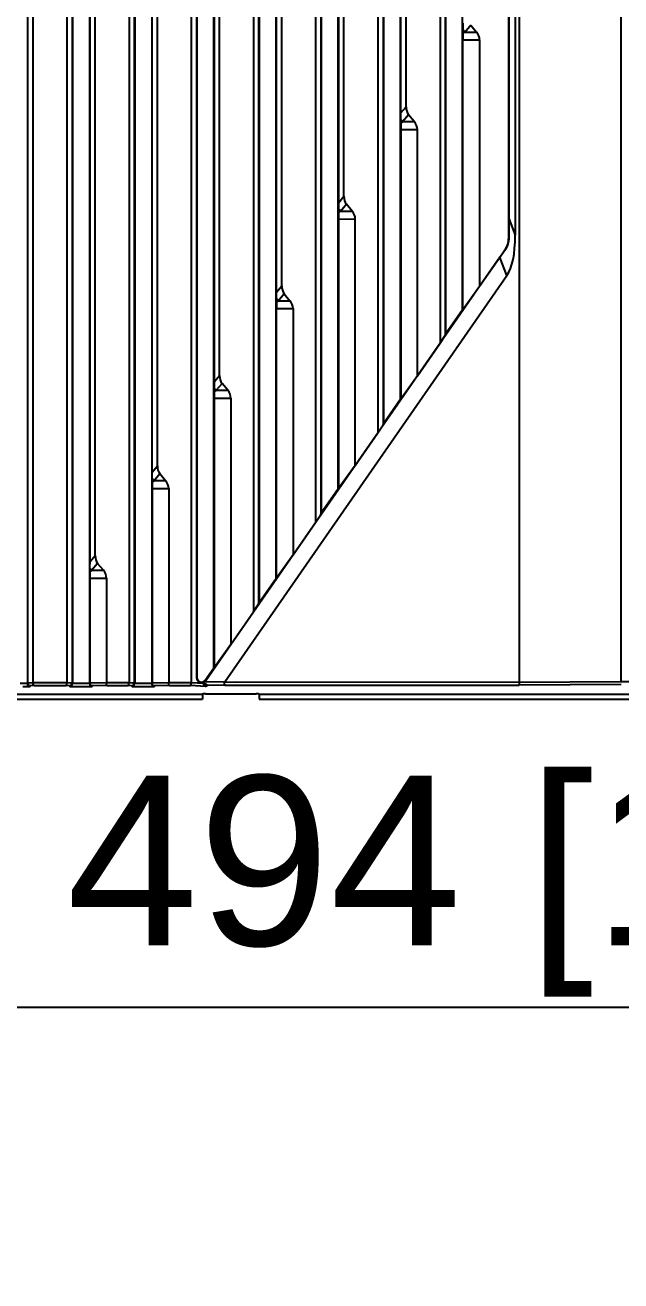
# Model space of a CAD drawing. Header units: millimetres. Extents: x 389 to 17466, y 310 to 5904.
# Drawn here: x 4713.1 to 4818.5, y 1050.6 to 1272.6 of the extents above; entities that cross this region are included whole.
import ezdxf

# ---------------------------------------------------------------- set-up
doc = ezdxf.new("R2010")
doc.units = ezdxf.units.MM
doc.layers.add('DIKE-5_20833-YOUDIM', color=7, linetype='Continuous')
doc.styles.get("Standard").update_dxf_attribs({"font": 'arial.ttf'})
doc.dimstyles.new('DIMSTYLE_14', dxfattribs={"dimtxt": 30, "dimasz": 20, "dimexe": 1.75, "dimexo": 0.875, "dimgap": 2, "dimtad": 1, "dimzin": 9, "dimdsep": 46, "dimtxsty": 'Standard', "dimblk": '_FILLED', "dimcen": 0.09, "dimadec": 0, "dimazin": 0, "dimtp": 0.05, "dimtm": 0.05, "dimtfac": 1, "dimtofl": 0, "dimtmove": 0, "dimatfit": 3, "dimldrblk": '_FILLED', "dimfxl": 1, "dimtolj": 1, "dimarcsym": 0})

# ---------------------------------------------------------------- blocks, each defined once
blk = doc.blocks.new('_FILLED')
at = {"color": 0, "linetype": 'ByBlock'}
blk.add_solid([(0, 0), (-1, 0.2), (-1, -0.2)], dxfattribs=at)
blk = doc.blocks.new('*D43')
at = {"layer": 'Defpoints', "color": 0, "linetype": 'Continuous', "transparency": 16777216}
for p in [(4602.54, 1233.48), (5096.54, 1233.48), (5096.54, 1098.98)]:
    blk.add_point(p, dxfattribs=at)
at = {"layer": 'DIKE-5_20833-YOUDIM', "color": 0, "linetype": 'Continuous', "lineweight": -2, "transparency": 16777216}
for p, q in [((4602.54, 1232.61), (4602.54, 1097.23)), ((5096.54, 1232.61), (5096.54, 1097.23)), ((4622.54, 1098.98), (5076.54, 1098.98))]:
    blk.add_line(p, q, dxfattribs=at)
at = {"layer": 'DIKE-5_20833-YOUDIM', "color": 0, "linetype": 'Continuous', "lineweight": -2, "transparency": 16777216, "xscale": 20, "yscale": 20, "zscale": 20, "rotation": 180}
blk.add_blockref('_FILLED', (4602.54, 1098.98), dxfattribs=at)
at = {"layer": 'DIKE-5_20833-YOUDIM', "color": 0, "linetype": 'Continuous', "lineweight": -2, "transparency": 16777216, "xscale": 20, "yscale": 20, "zscale": 20}
blk.add_blockref('_FILLED', (5096.54, 1098.98), dxfattribs=at)
at = {"layer": 'DIKE-5_20833-YOUDIM', "color": 0, "linetype": 'Continuous', "transparency": 16777216, "insert": (4849.54, 1120.4), "char_height": 30, "attachment_point": 5}
blk.add_mtext('\\A1;494 [1\'-7 1/2"]', dxfattribs=at)

msp = doc.modelspace()

# ---------------------------------------------------------------- linework, layer by layer
at = {"color": 7, "linetype": 'Continuous'}
for p, q in [((4765.5375, 1390.5004), (4765.5375, 1186.3781)), ((4768.5375, 1190.6966), (4768.5375, 1390.6488)), ((4768.6205, 1241.2889), (4768.6205, 1390.7317)), ((4769.5375, 1242.3749), (4769.5375, 1390.7639)), ((4757.6205, 1225.4546), (4757.6205, 1388.6934)), ((4758.5375, 1226.5406), (4758.5375, 1389.0854)), ((4776.5375, 1389.5754), (4776.5375, 1202.2125)), ((4779.5375, 1206.5309), (4779.5375, 1388.5706)), ((4779.6205, 1257.1233), (4779.6205, 1388.6269)), ((4780.5375, 1258.2093), (4780.5375, 1388.2962)), ((4786.5375, 1383.9976), (4786.5375, 1216.3777)), ((4787.4546, 1384.0371), (4787.4546, 1217.782)), ((4787.5375, 1383.8627), (4787.5375, 1218.0468)), ((4746.5375, 1159.0278), (4746.5375, 1381.0481)), ((4746.6205, 1209.6202), (4746.6205, 1381.2579)), ((4747.5375, 1210.7062), (4747.5375, 1382.2551)), ((4790.5375, 1222.3653), (4790.5375, 1381.0517)), ((4743.5375, 1377.2576), (4743.5375, 1157.2632)), ((4775.5375, 1370.6192), (4775.5375, 1200.5433)), ((4776.4546, 1371.7052), (4776.4546, 1201.9476)), ((4735.5375, 1365.7417), (4735.5375, 1156.2488)), ((4735.6205, 1193.6347), (4735.6205, 1366.0065)), ((4736.5375, 1194.7207), (4736.5375, 1367.4108)), ((4818.5375, 1363.4145), (4818.5375, 1156.5385)), ((4732.5375, 1361.4232), (4732.5375, 1156.2239)), ((4798.6685, 1360.6623), (4798.6685, 1234.821)), ((4798.7013, 1360.6631), (4798.7013, 1238.4263)), ((4799.8375, 1360.6399), (4799.8375, 1235.4662)), ((4800.5375, 1360.6623), (4800.5375, 1156.4336)), ((4764.5375, 1357.2494), (4764.5375, 1184.709)), ((4765.4546, 1358.3354), (4765.4546, 1186.1133)), ((4724.5375, 1349.9073), (4724.5375, 1156.2488)), ((4724.6205, 1177.7986), (4724.6205, 1350.1721)), ((4725.5375, 1178.8846), (4725.5375, 1351.5764)), ((4721.5375, 1345.5888), (4721.5375, 1156.2239)), ((4753.5375, 1341.4136), (4753.5375, 1168.8746)), ((4754.4546, 1342.4996), (4754.4546, 1170.2789)), ((4713.6205, 1156.3317), (4713.6205, 1334.3378)), ((4714.5375, 1156.3626), (4714.5375, 1335.7421)), ((4713.5375, 1334.0729), (4713.5375, 1156.2488)), ((4742.5375, 1325.5792), (4742.5375, 1156.3626)), ((4743.4546, 1326.6652), (4743.4546, 1157.2632)), ((4732.4546, 1310.8308), (4732.4546, 1156.3317)), ((4731.5375, 1309.7448), (4731.5375, 1156.3626)), ((4754.5375, 1300.7101), (4754.5375, 1170.5437)), ((4757.5375, 1174.8622), (4757.5375, 1298.7164)), ((4721.4546, 1294.9965), (4721.4546, 1156.3317)), ((4720.5375, 1293.9105), (4720.5375, 1156.3626)), ((4791.9734, 1272.6271), (4790.9642, 1271.4075)), ((4791.9734, 1272.6271), (4792.9826, 1271.4055)), ((4790.5913, 1222.3484), (4790.5913, 1270.027)), ((4790.5913, 1270.0209), (4793.5375, 1270.0181)), ((4790.9642, 1271.4075), (4790.601, 1271.1403)), ((4790.9642, 1271.4075), (4792.9826, 1271.4055)), ((4793.5375, 1270.0181), (4793.5375, 1226.4541)), ((4779.6205, 1257.101), (4780.5375, 1258.2093)), ((4780.9734, 1256.7928), (4779.9642, 1255.5731)), ((4781.9826, 1255.5711), (4780.9734, 1256.7928)), ((4779.9642, 1255.5731), (4779.601, 1255.306)), ((4779.9642, 1255.5731), (4781.9826, 1255.5711)), ((4779.5913, 1254.1866), (4782.5375, 1254.1837)), ((4779.5913, 1254.1866), (4779.5913, 1206.5141)), ((4782.5375, 1210.6198), (4782.5375, 1254.1837)), ((4768.6205, 1241.2666), (4769.5375, 1242.3749)), ((4768.9642, 1239.7387), (4768.601, 1239.4716)), ((4769.9734, 1240.9584), (4768.9642, 1239.7387)), ((4768.9642, 1239.7387), (4770.9826, 1239.7368)), ((4770.9826, 1239.7368), (4769.9734, 1240.9584)), ((4768.5913, 1238.3522), (4771.5375, 1238.3493)), ((4768.5913, 1238.3522), (4768.5913, 1190.6797)), ((4771.5375, 1194.7854), (4771.5375, 1238.3493)), ((4798.7013, 1238.4263), (4799.8375, 1235.4662)), ((4798.709, 1234.821), (4798.6685, 1234.821)), ((4793.5375, 1226.4541), (4798.1089, 1233.0346)), ((4798.1089, 1233.0346), (4798.1379, 1233.0145)), ((4797.1356, 1231.5827), (4745.1108, 1156.6937)), ((4798.3663, 1228.3765), (4797.1356, 1231.5827)), ((4748.4518, 1156.5251), (4798.3663, 1228.3765)), ((4757.6205, 1225.4323), (4758.5375, 1226.5406)), ((4790.5913, 1222.3484), (4793.5375, 1226.4541)), ((4757.9642, 1223.9044), (4757.601, 1223.6372)), ((4758.9734, 1225.124), (4757.9642, 1223.9044)), ((4757.9642, 1223.9044), (4759.9826, 1223.9024)), ((4758.9734, 1225.124), (4759.9826, 1223.9024)), ((4757.5913, 1174.8453), (4757.5913, 1222.5239)), ((4757.5913, 1222.5179), (4760.5375, 1222.515)), ((4760.5375, 1222.515), (4760.5375, 1178.951)), ((4787.5375, 1218.0468), (4790.5375, 1222.3653)), ((4790.5913, 1222.3484), (4790.5375, 1222.3653)), ((4786.5375, 1216.3777), (4787.4546, 1217.782)), ((4787.4546, 1217.782), (4787.5375, 1218.0468)), ((4782.5375, 1210.6198), (4786.5375, 1216.3777)), ((4746.6205, 1209.5979), (4747.5375, 1210.7062)), ((4782.5375, 1210.6198), (4779.5913, 1206.5141)), ((4746.9642, 1208.07), (4746.601, 1207.8029)), ((4747.9734, 1209.2897), (4746.9642, 1208.07)), ((4746.9642, 1208.07), (4748.9826, 1208.068)), ((4748.9826, 1208.068), (4747.9734, 1209.2897)), ((4746.5913, 1206.6835), (4749.5375, 1206.6806)), ((4746.5913, 1206.6835), (4746.5913, 1159.011)), ((4749.5375, 1206.6806), (4749.5375, 1163.1167)), ((4776.5375, 1202.2125), (4779.5375, 1206.5309)), ((4779.5913, 1206.5141), (4779.5375, 1206.5309)), ((4775.5375, 1200.5433), (4776.4546, 1201.9476)), ((4776.4546, 1201.9476), (4776.5375, 1202.2125)), ((4771.5375, 1194.7854), (4775.5375, 1200.5433)), ((4735.6205, 1193.6115), (4736.5375, 1194.7207)), ((4771.5375, 1194.7854), (4768.5913, 1190.6797)), ((4736.9738, 1193.3032), (4735.9653, 1192.0833)), ((4737.9824, 1192.0833), (4736.9738, 1193.3032)), ((4735.5913, 1190.6961), (4738.5375, 1190.6961)), ((4735.5913, 1190.6961), (4735.5913, 1156.2805)), ((4735.9653, 1192.0833), (4735.601, 1191.8151)), ((4737.9824, 1192.0833), (4735.9653, 1192.0833)), ((4738.5375, 1190.6961), (4738.5375, 1156.355)), ((4765.5375, 1186.3781), (4768.5375, 1190.6966)), ((4768.5913, 1190.6797), (4768.5375, 1190.6966)), ((4764.5375, 1184.709), (4765.4546, 1186.1133)), ((4765.4546, 1186.1133), (4765.5375, 1186.3781)), ((4760.5375, 1178.951), (4764.5375, 1184.709)), ((4760.5375, 1178.951), (4757.5913, 1174.8453)), ((4724.6205, 1177.7763), (4725.5375, 1178.8846)), ((4725.9734, 1177.468), (4724.9642, 1176.2483)), ((4726.9826, 1176.2464), (4725.9734, 1177.468)), ((4724.5913, 1174.8618), (4727.5375, 1174.859)), ((4724.5913, 1174.8618), (4724.5913, 1156.2805)), ((4724.9642, 1176.2483), (4724.601, 1175.9812)), ((4724.9642, 1176.2483), (4726.9826, 1176.2464)), ((4727.5375, 1174.859), (4727.5375, 1156.355)), ((4754.5375, 1170.5437), (4757.5375, 1174.8622)), ((4757.5913, 1174.8453), (4757.5375, 1174.8622)), ((4753.5375, 1168.8746), (4754.4546, 1170.2789)), ((4754.4546, 1170.2789), (4754.5375, 1170.5437)), ((4749.5375, 1163.1167), (4753.5375, 1168.8746)), ((4749.5375, 1163.1167), (4746.5913, 1159.011)), ((4744.9945, 1156.8067), (4746.5375, 1159.0278)), ((4746.5913, 1159.011), (4746.5375, 1159.0278)), ((4743.5375, 1157.2632), (4743.4546, 1157.2632)), ((4744.8279, 1156.5457), (4745.033, 1156.8621)), ((4744.8279, 1156.5457), (4745.1108, 1156.6937)), ((4713.5375, 1156.2239), (4712.2375, 1156.2239)), ((4712.7375, 1155.7246), (4714.012, 1155.7246)), ((4713.6205, 1156.3317), (4713.5375, 1156.2488)), ((4714.5375, 1156.3626), (4713.6205, 1156.3146)), ((4714.012, 1155.7246), (4714.1097, 1155.8224)), ((4714.7446, 1155.8556), (4714.1097, 1155.8224)), ((4720.5375, 1156.355), (4714.5375, 1156.355)), ((4714.7446, 1155.8556), (4720.3304, 1155.8556)), ((4720.9653, 1155.8224), (4720.3304, 1155.8556)), ((4721.4546, 1156.3146), (4720.5375, 1156.3626)), ((4720.9653, 1155.8224), (4721.063, 1155.7246)), ((4721.063, 1155.7246), (4725.012, 1155.7246)), ((4721.5375, 1156.2488), (4721.4546, 1156.3317)), ((4724.5375, 1156.2239), (4721.5375, 1156.2239)), ((4724.5913, 1156.3026), (4724.5375, 1156.2488)), ((4727.5375, 1156.3577), (4724.5913, 1156.2805)), ((4725.012, 1155.7246), (4725.0754, 1155.788)), ((4727.6555, 1155.8556), (4725.0754, 1155.788)), ((4731.5375, 1156.355), (4727.5375, 1156.355)), ((4727.6555, 1155.8556), (4731.3304, 1155.8556)), ((4731.9653, 1155.8224), (4731.3304, 1155.8556)), ((4732.4546, 1156.3146), (4731.5375, 1156.3626)), ((4731.9653, 1155.8224), (4732.063, 1155.7246)), ((4732.063, 1155.7246), (4736.012, 1155.7246)), ((4732.5375, 1156.2488), (4732.4546, 1156.3317)), ((4735.5375, 1156.2239), (4732.5375, 1156.2239)), ((4735.5913, 1156.3026), (4735.5375, 1156.2488)), ((4738.5375, 1156.3577), (4735.5913, 1156.2805)), ((4736.012, 1155.7246), (4736.0754, 1155.788)), ((4738.6555, 1155.8556), (4736.0754, 1155.788)), ((4742.5375, 1156.355), (4738.5375, 1156.355)), ((4738.6555, 1155.8556), (4742.3304, 1155.8556)), ((4745.1367, 1155.7086), (4742.3304, 1155.8556)), ((4744.7446, 1156.247), (4742.5375, 1156.3626)), ((4748.4518, 1156.5251), (4745.0275, 1156.4765)), ((4745.4868, 1155.8916), (4745.1367, 1155.7086)), ((4748.487, 1155.9343), (4745.4868, 1155.8916)), ((4750.477, 1156.4555), (4748.4203, 1156.4336)), ((4748.487, 1155.9343), (4800.5652, 1155.9343)), ((4800.5375, 1156.4336), (4750.477, 1156.4555)), ((4818.5375, 1156.5385), (4800.5375, 1156.4336)), ((4800.5375, 1156.4336), (4800.5538, 1156.0588)), ((4818.5652, 1156.0391), (4800.5652, 1155.9343)), ((4844.5375, 1156.5406), (4818.5375, 1156.5385)), ((4561.0375, 1153.482), (4744.5375, 1153.482)), ((4709.2375, 1154.3263), (4744.5375, 1154.3263)), ((4744.5375, 1154.3263), (4744.5375, 1153.482)), ((4745.0375, 1154.3869), (4754.0375, 1154.3869)), ((4754.5375, 1154.3263), (4832.5508, 1154.3263)), ((4754.5375, 1154.3263), (4754.5375, 1153.482)), ((4754.5375, 1153.482), (4944.5375, 1153.482))]:
    msp.add_line(p, q, dxfattribs=at)
for points in [[(4744.8411, 1156.5781), (4744.7765, 1156.4459), (4744.751, 1156.3478), (4744.7446, 1156.247)], [(4745.0275, 1156.4765), (4745.0334, 1156.5129), (4745.0421, 1156.5487), (4745.0535, 1156.5838)], [(4748.4203, 1156.4336), (4748.424, 1156.4653), (4748.4346, 1156.4955), (4748.4518, 1156.5251)]]:
    msp.add_lwpolyline(points, dxfattribs=at)
for centre, radius, start, end in [((4709.3121, 1272.991), 81.3084, 359.138337, 359.976515), ((4854.0635, 1270.0354), 63.4722, 179.002518, 180.007549), ((4662.8259, 1273.6099), 127.7986, 358.893488, 359.174323), ((4794.3516, 1275.0737), 4.9916, 221.468023, 227.263697), ((4698.3121, 1257.1566), 81.3084, 359.138337, 359.976515), ((4843.0635, 1254.201), 63.4721, 179.00252, 180.007549), ((4651.8148, 1257.7757), 127.8097, 358.893502, 359.174315), ((4783.3516, 1259.2394), 4.9916, 221.468022, 227.263692), ((4687.3121, 1241.3223), 81.3084, 359.138337, 359.976515), ((4832.0634, 1238.3667), 63.4721, 179.002521, 180.00755), ((4640.8089, 1241.9414), 127.8156, 358.89351, 359.17431), ((4772.3516, 1243.405), 4.9916, 221.468022, 227.263689), ((4795.5375, 1234.821), 3.131, 325.212616, 0), ((4821.0634, 1222.5323), 63.4721, 179.002521, 180.00755), ((4629.8078, 1226.1071), 127.8167, 358.893511, 359.174309), ((4676.3121, 1225.4879), 81.3084, 359.138337, 359.976515), ((4761.3516, 1227.5706), 4.9916, 221.468022, 227.263688), ((4810.0634, 1206.6979), 63.4721, 179.002521, 180.00755), ((4618.8123, 1210.2726), 127.8123, 358.893503, 359.174311), ((4665.3121, 1209.6535), 81.3084, 359.138337, 359.976515), ((4750.3516, 1211.7363), 4.9916, 221.468022, 227.263688), ((4607.543, 1194.2888), 128.0816, 358.894078, 359.175165), ((4654.1997, 1193.6675), 81.4208, 359.139651, 359.976867), ((4739.3519, 1195.7519), 4.9928, 221.479222, 227.288841), ((4799.4259, 1190.7075), 63.8345, 179.005805, 180.010182), ((4643.3123, 1177.8319), 81.3082, 359.138336, 359.976514), ((4788.0631, 1174.8763), 63.4718, 179.002519, 180.007548), ((4596.8129, 1178.451), 127.8117, 358.893502, 359.17431), ((4728.3516, 1179.9146), 4.9916, 221.468003, 227.263656)]:
    msp.add_arc(centre, radius, start, end, dxfattribs=at)
for centre, major_axis, ratio, start_param, end_param in [((4784.5932, 1270.0251), (8.9443, -0.0088), 0.44721342, 0.00043765, 0.35453679), ((4784.4973, 1260.6021), (-3.3206, -4.0131), 0.5375563, -0.57614068, -0.10251901), ((4773.5932, 1254.1907), (8.9443, -0.0088), 0.44721342, 0.00043765, 0.35453679), ((4773.4973, 1244.7678), (-3.3206, -4.0131), 0.5375563, -0.57614068, -0.10251901), ((4762.5932, 1238.3563), (8.9443, -0.0088), 0.44721342, 0.00043765, 0.35453679), ((4799.3903, 1220.7465), (-0.4207, 28.9657), 0.01883698, 0.91399338, 1.06312744), ((4783.4363, 1262.3117), (13.4848, -35.1322), 0.26573617, 0.1787621, 0.6055573), ((4796.1525, 1229.182), (6.8451, 10.059), 0.04519615, 1.21086037, 1.3606715), ((4762.4973, 1228.9334), (-3.3206, -4.0131), 0.5375563, -0.57614068, -0.10251901), ((4751.5932, 1222.522), (8.9443, -0.0088), 0.44721342, 0.00043765, 0.35453679), ((4751.4973, 1213.099), (-3.3206, -4.0131), 0.5375563, -0.57614068, -0.10251901), ((4740.5932, 1206.6876), (8.9443, -0.0088), 0.44721342, 0.00043765, 0.35453679), ((4740.4973, 1197.1154), (-3.3201, -4.0158), 0.5373726, -0.57635433, -0.10248443), ((4729.5932, 1190.6961), (8.9443, 0), 0.4472136, 0, 0.35415164), ((4729.4973, 1181.2774), (-3.3206, -4.0131), 0.53755654, -0.5761404, -0.10251905), ((4718.5932, 1174.866), (8.9443, -0.0088), 0.4472136, 0.00043796, 0.35453703), ((4745.5405, 1156.4191), (0.5165, 0.0076), 0.95956782, 2.53907734, 2.78749369), ((4745.0375, 1154.3607), (0.5, 0), 0.05240778, 1.57079633, 3.14159265), ((4754.0375, 1154.3607), (0.5, 0), 0.05240778, 0, 1.57079633)]:
    msp.add_ellipse(centre, major_axis=major_axis, ratio=ratio, start_param=start_param, end_param=end_param, dxfattribs=at)
msp.add_open_spline([(4798.709, 1234.821), (4798.7115, 1234.1895), (4798.5021, 1233.5305), (4798.1379, 1233.0145)], degree=3, dxfattribs=at)
for points, knots in [([(4743.4546, 1157.2632), (4743.4546, 1156.9419), (4743.9025, 1156.3101), (4744.6169, 1156.4121), (4744.8411, 1156.5781)], [0, 0, 0, 0, 0.53515701, 1, 1, 1, 1]), ([(4743.5375, 1157.2632), (4743.5375, 1156.9473), (4744.01, 1156.2594), (4744.8367, 1156.5334), (4744.9945, 1156.8067)], [0, 0, 0, 0, 0.50015482, 1, 1, 1, 1]), ([(4714.012, 1155.7246), (4713.9079, 1155.7304), (4713.6512, 1155.7353), (4713.6041, 1156.03), (4713.6483, 1156.1329)], [0, 0, 0, 0, 0.48199676, 1, 1, 1, 1]), ([(4714.1097, 1155.8224), (4713.9928, 1155.8251), (4713.7304, 1155.8463), (4713.6792, 1156.1533), (4713.739, 1156.2395)], [0, 0, 0, 0, 0.52718877, 1, 1, 1, 1]), ([(4714.7446, 1155.8556), (4714.6481, 1155.8678), (4714.5392, 1156.059), (4714.5738, 1156.211), (4714.5911, 1156.2692)], [0, 0, 0, 0, 0.61556935, 1, 1, 1, 1]), ([(4720.3304, 1155.8556), (4720.43, 1155.8682), (4720.5364, 1156.0654), (4720.5065, 1156.2199), (4720.4901, 1156.2781)], [0, 0, 0, 0, 0.62416764, 1, 1, 1, 1]), ([(4720.9653, 1155.8224), (4721.0795, 1155.825), (4721.335, 1155.8397), (4721.39, 1156.1382), (4721.3331, 1156.2225)], [0, 0, 0, 0, 0.52904302, 1, 1, 1, 1]), ([(4721.063, 1155.7246), (4721.1678, 1155.7304), (4721.4319, 1155.735), (4721.4667, 1156.0387), (4721.4192, 1156.1429)], [0, 0, 0, 0, 0.4782057, 1, 1, 1, 1]), ([(4725.012, 1155.7246), (4724.9079, 1155.7304), (4724.6512, 1155.7353), (4724.6041, 1156.03), (4724.6483, 1156.1329)], [0, 0, 0, 0, 0.48199676, 1, 1, 1, 1]), ([(4725.0754, 1155.788), (4724.9608, 1155.792), (4724.6977, 1155.8155), (4724.6461, 1156.1213), (4724.7025, 1156.2149)], [0, 0, 0, 0, 0.51217411, 1, 1, 1, 1]), ([(4727.6555, 1155.8556), (4727.6389, 1155.8593), (4727.5307, 1155.9707), (4727.5465, 1156.1382), (4727.5695, 1156.2622)], [0, 0, 0, 0, 0.11900507, 1, 1, 1, 1]), ([(4731.3304, 1155.8556), (4731.43, 1155.8682), (4731.5364, 1156.0654), (4731.5065, 1156.2199), (4731.4901, 1156.2781)], [0, 0, 0, 0, 0.62416764, 1, 1, 1, 1]), ([(4731.9653, 1155.8224), (4732.0795, 1155.825), (4732.335, 1155.8397), (4732.39, 1156.1382), (4732.3331, 1156.2225)], [0, 0, 0, 0, 0.52904302, 1, 1, 1, 1]), ([(4732.063, 1155.7246), (4732.1678, 1155.7304), (4732.4319, 1155.735), (4732.4667, 1156.0387), (4732.4192, 1156.1429)], [0, 0, 0, 0, 0.4782057, 1, 1, 1, 1]), ([(4736.012, 1155.7246), (4735.9079, 1155.7304), (4735.6512, 1155.7353), (4735.6041, 1156.03), (4735.6483, 1156.1329)], [0, 0, 0, 0, 0.48199676, 1, 1, 1, 1]), ([(4736.0754, 1155.788), (4735.9608, 1155.792), (4735.6977, 1155.8155), (4735.6461, 1156.1213), (4735.7025, 1156.2149)], [0, 0, 0, 0, 0.5121741, 1, 1, 1, 1]), ([(4738.6555, 1155.8556), (4738.6389, 1155.8593), (4738.5307, 1155.9707), (4738.5465, 1156.1382), (4738.5695, 1156.2622)], [0, 0, 0, 0, 0.11900504, 1, 1, 1, 1]), ([(4742.3304, 1155.8556), (4742.43, 1155.8682), (4742.5364, 1156.0654), (4742.5065, 1156.2199), (4742.4901, 1156.2781)], [0, 0, 0, 0, 0.62416764, 1, 1, 1, 1]), ([(4745.1367, 1155.7086), (4745.098, 1155.7143), (4744.8765, 1155.7917), (4744.7448, 1156.0555), (4744.7446, 1156.247)], [0, 0, 0, 0, 0.16970733, 1, 1, 1, 1]), ([(4745.4868, 1155.8916), (4745.3776, 1155.8965), (4745.1229, 1155.9194), (4745.0785, 1156.2164), (4745.1337, 1156.308)], [0, 0, 0, 0, 0.50549489, 1, 1, 1, 1]), ([(4748.487, 1155.9343), (4748.4747, 1155.9391), (4748.4254, 1156.0929), (4748.4256, 1156.2199), (4748.424, 1156.3471)], [0, 0, 0, 0, 0.09399077, 1, 1, 1, 1])]:
    msp.add_open_spline(points, degree=3, knots=knots, dxfattribs=at)

# ---------------------------------------------------------------- dimensions: what is measured, and where the dimension line sits
at = {"layer": 'DIKE-5_20833-YOUDIM', "linetype": 'Continuous'}
dim = msp.add_linear_dim(base=(5096.5375, 1098.981), p1=(4602.5375, 1233.482), p2=(5096.5375, 1233.482), dimstyle='DIMSTYLE_14', override={"dimpost": '<>', "dimtol": 0, "dimtp": 0.08, "dimtm": 0.08}, dxfattribs=at)
dim.commit()
dim.dimension.update_dxf_attribs({"geometry": '*D43', "text_midpoint": (4849.5375, 1120.4012)})

doc.saveas('drawing.dxf')
